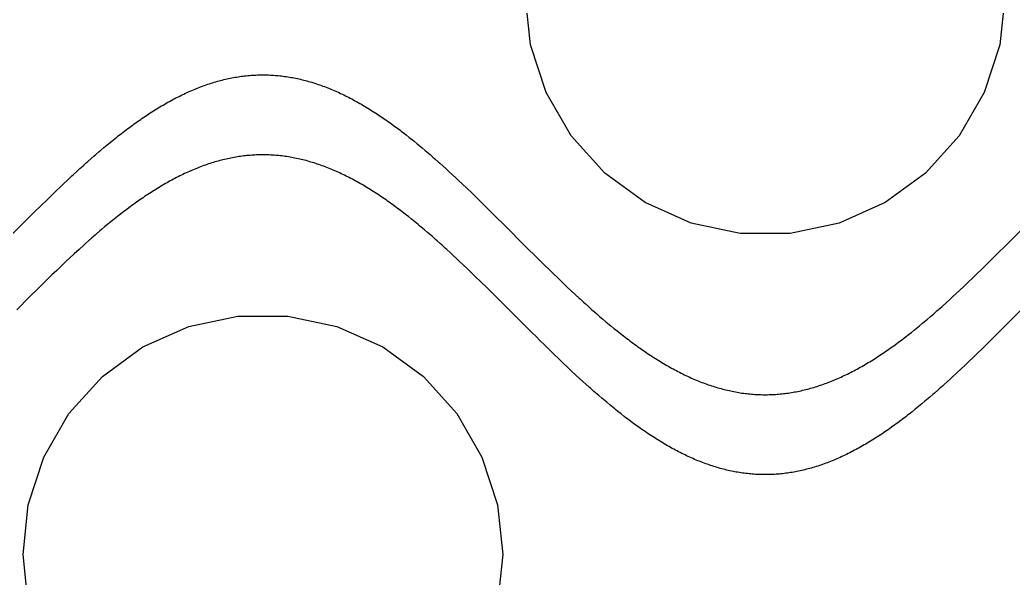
# Model space of a CAD drawing. Header units: metres. Extents: x -75 to 75, y 0 to 231.
# Drawn here: x -23.31 to 7.75, y 51.76 to 69.22 of the extents above; entities that cross this region are included whole.
import ezdxf

# ---------------------------------------------------------------- set-up
doc = ezdxf.new("R2010")
doc.units = ezdxf.units.M

msp = doc.modelspace()

# ---------------------------------------------------------------- linework, layer by layer
for p, q in [((-7.33604, 68.4407), (-7.5, 70)), ((7.5, 70), (7.33604, 68.4407)), ((-6.85158, 66.9495), (-7.33604, 68.4407)), ((7.33604, 68.4407), (6.85158, 66.9495)), ((-16.7282, 67.3962), (-16.6782, 67.4061)), ((-16.6782, 67.4061), (-16.6283, 67.4155)), ((-16.6283, 67.4155), (-16.5782, 67.4244)), ((-16.5782, 67.4244), (-16.5282, 67.4328)), ((-16.5282, 67.4328), (-16.4783, 67.4407)), ((-16.4783, 67.4407), (-16.4282, 67.4482)), ((-16.4282, 67.4482), (-16.3783, 67.4551)), ((-16.3783, 67.4551), (-16.3283, 67.4615)), ((-16.3283, 67.4615), (-16.2782, 67.4675)), ((-16.2782, 67.4675), (-16.2283, 67.4729)), ((-16.2283, 67.4729), (-16.1783, 67.4779)), ((-16.1783, 67.4779), (-16.1282, 67.4823)), ((-16.1282, 67.4823), (-16.0783, 67.4863)), ((-16.0783, 67.4863), (-16.0282, 67.4897)), ((-16.0282, 67.4897), (-15.9782, 67.4927)), ((-15.9782, 67.4927), (-15.9283, 67.4951)), ((-15.9283, 67.4951), (-15.8782, 67.497)), ((-15.8782, 67.497), (-15.8282, 67.4986)), ((-15.8282, 67.4986), (-15.7783, 67.4995)), ((-15.7783, 67.4995), (-15.7282, 67.4999)), ((-15.7282, 67.4999), (-15.6783, 67.4998)), ((-15.6783, 67.4998), (-15.6283, 67.4993)), ((-15.6283, 67.4993), (-15.5782, 67.4982)), ((-15.5782, 67.4982), (-15.5283, 67.4967)), ((-15.5283, 67.4967), (-15.4782, 67.4947)), ((-15.4782, 67.4947), (-15.4282, 67.4921)), ((-15.4282, 67.4921), (-15.3783, 67.4891)), ((-15.3783, 67.4891), (-15.3282, 67.4856)), ((-15.3282, 67.4856), (-15.2782, 67.4815)), ((-15.2782, 67.4815), (-15.2283, 67.477)), ((-15.2283, 67.477), (-15.1782, 67.4719)), ((-15.1782, 67.4719), (-15.1283, 67.4664)), ((-15.1283, 67.4664), (-15.0783, 67.4604)), ((-15.0783, 67.4604), (-15.0282, 67.4538)), ((-15.0282, 67.4538), (-14.9783, 67.4468)), ((-14.9783, 67.4468), (-14.9283, 67.4393)), ((-14.9283, 67.4393), (-14.8782, 67.4313)), ((-14.8782, 67.4313), (-14.8283, 67.4228)), ((-14.8283, 67.4228), (-14.7782, 67.4138)), ((-14.7782, 67.4138), (-14.7282, 67.4043)), ((-14.7282, 67.4043), (-14.6783, 67.3943)), ((-17.7782, 67.0774), (-17.7283, 67.0973)), ((-17.7283, 67.0973), (-17.6782, 67.1167)), ((-17.6782, 67.1167), (-17.6283, 67.1357)), ((-17.6283, 67.1357), (-17.5783, 67.1542)), ((-17.5783, 67.1542), (-17.5282, 67.1722)), ((-17.5282, 67.1722), (-17.4783, 67.1898)), ((-17.4783, 67.1898), (-17.4283, 67.2069)), ((-17.4283, 67.2069), (-17.3782, 67.2235)), ((-17.3782, 67.2235), (-17.3283, 67.2397)), ((-17.3283, 67.2397), (-17.2782, 67.2554)), ((-17.2782, 67.2554), (-17.2282, 67.2706)), ((-17.2282, 67.2706), (-17.1783, 67.2853)), ((-17.1783, 67.2853), (-17.1282, 67.2996)), ((-17.1282, 67.2996), (-17.0782, 67.3133)), ((-17.0782, 67.3133), (-17.0283, 67.3267)), ((-17.0283, 67.3267), (-16.9782, 67.3395)), ((-16.9782, 67.3395), (-16.9283, 67.3518)), ((-16.9283, 67.3518), (-16.8783, 67.3636)), ((-16.8783, 67.3636), (-16.8282, 67.375)), ((-16.8282, 67.375), (-16.7783, 67.3859)), ((-16.7783, 67.3859), (-16.7282, 67.3962)), ((-14.6783, 67.3943), (-14.6282, 67.3839)), ((-14.6282, 67.3839), (-14.5782, 67.3729)), ((-14.5782, 67.3729), (-14.5283, 67.3615)), ((-14.5283, 67.3615), (-14.4782, 67.3495)), ((-14.4782, 67.3495), (-14.4283, 67.3371)), ((-14.4283, 67.3371), (-14.3783, 67.3242)), ((-14.3783, 67.3242), (-14.3282, 67.3108)), ((-14.3282, 67.3108), (-14.2783, 67.297)), ((-14.2783, 67.297), (-14.2282, 67.2826)), ((-14.2282, 67.2826), (-14.1782, 67.2678)), ((-14.1782, 67.2678), (-14.1283, 67.2525)), ((-14.1283, 67.2525), (-14.0782, 67.2367)), ((-14.0782, 67.2367), (-14.0282, 67.2205)), ((-14.0282, 67.2205), (-13.9783, 67.2038)), ((-13.9783, 67.2038), (-13.9282, 67.1866)), ((-13.9282, 67.1866), (-13.8783, 67.169)), ((-13.8783, 67.169), (-13.8283, 67.1508)), ((-13.8283, 67.1508), (-13.7782, 67.1322)), ((-13.7782, 67.1322), (-13.7283, 67.1132)), ((-13.7283, 67.1132), (-13.6783, 67.0937)), ((-13.6783, 67.0937), (-13.6282, 67.0737)), ((-18.4283, 66.778), (-18.3782, 66.8037)), ((-18.3782, 66.8037), (-18.3282, 66.8289)), ((-18.3282, 66.8289), (-18.2783, 66.8537)), ((-18.2783, 66.8537), (-18.2282, 66.8781)), ((-18.2282, 66.8781), (-18.1783, 66.902)), ((-18.1783, 66.902), (-18.1283, 66.9255)), ((-18.1283, 66.9255), (-18.0782, 66.9485)), ((-18.0782, 66.9485), (-18.0283, 66.9711)), ((-18.0283, 66.9711), (-17.9782, 66.9933)), ((-17.9782, 66.9933), (-17.9282, 67.015)), ((-17.9282, 67.015), (-17.8783, 67.0363)), ((-17.8783, 67.0363), (-17.8282, 67.057)), ((-17.8282, 67.057), (-17.7782, 67.0774)), ((-13.6282, 67.0737), (-13.5783, 67.0532)), ((-13.5783, 67.0532), (-13.5282, 67.0324)), ((-13.5282, 67.0324), (-13.4782, 67.011)), ((-13.4782, 67.011), (-13.4283, 66.9892)), ((-13.4283, 66.9892), (-13.3782, 66.967)), ((-13.3782, 66.967), (-13.3282, 66.9443)), ((-13.3282, 66.9443), (-13.2783, 66.9212)), ((-13.2783, 66.9212), (-13.2282, 66.8976)), ((-13.2282, 66.8976), (-13.1783, 66.8736)), ((-13.1783, 66.8736), (-13.1283, 66.8491)), ((-13.1283, 66.8491), (-13.0782, 66.8243)), ((-13.0782, 66.8243), (-13.0283, 66.7989)), ((-13.0283, 66.7989), (-12.9782, 66.7732)), ((-6.06758, 65.5917), (-6.85158, 66.9495)), ((6.85158, 66.9495), (6.06758, 65.5917)), ((-18.9783, 66.468), (-18.9282, 66.4983)), ((-18.9282, 66.4983), (-18.8783, 66.5281)), ((-18.8783, 66.5281), (-18.8283, 66.5575)), ((-18.8283, 66.5575), (-18.7782, 66.5865)), ((-18.7782, 66.5865), (-18.7283, 66.6151)), ((-18.7283, 66.6151), (-18.6783, 66.6433)), ((-18.6783, 66.6433), (-18.6282, 66.6711)), ((-18.6282, 66.6711), (-18.5783, 66.6985)), ((-18.5783, 66.6985), (-18.5282, 66.7254)), ((-18.5282, 66.7254), (-18.4782, 66.7519)), ((-18.4782, 66.7519), (-18.4283, 66.778)), ((-12.9782, 66.7732), (-12.9282, 66.7471)), ((-12.9282, 66.7471), (-12.8783, 66.7204)), ((-12.8783, 66.7204), (-12.8282, 66.6934)), ((-12.8282, 66.6934), (-12.7782, 66.666)), ((-12.7782, 66.666), (-12.7283, 66.6381)), ((-12.7283, 66.6381), (-12.6782, 66.6098)), ((-12.6782, 66.6098), (-12.6283, 66.5812)), ((-12.6283, 66.5812), (-12.5783, 66.552)), ((-12.5783, 66.552), (-12.5282, 66.5226)), ((-12.5282, 66.5226), (-12.4783, 66.4927)), ((-12.4783, 66.4927), (-12.4283, 66.4624)), ((-19.4782, 66.1445), (-19.4283, 66.1785)), ((-19.4283, 66.1785), (-19.3783, 66.2122)), ((-19.3783, 66.2122), (-19.2783, 66.2785)), ((-19.2783, 66.2785), (-19.2282, 66.311)), ((-19.2282, 66.311), (-19.1782, 66.3432)), ((-19.1782, 66.3432), (-19.1283, 66.375)), ((-19.1283, 66.375), (-19.0782, 66.4064)), ((-19.0782, 66.4064), (-19.0282, 66.4374)), ((-19.0282, 66.4374), (-18.9783, 66.468)), ((-12.4283, 66.4624), (-12.3782, 66.4317)), ((-12.3782, 66.4317), (-12.3283, 66.4006)), ((-12.3283, 66.4006), (-12.2782, 66.3691)), ((-12.2782, 66.3691), (-12.2282, 66.3373)), ((-12.2282, 66.3373), (-12.1783, 66.305)), ((-12.1783, 66.305), (-12.1282, 66.2724)), ((-12.1282, 66.2724), (-12.0782, 66.2394)), ((-12.0782, 66.2394), (-11.9782, 66.1723)), ((-11.9782, 66.1723), (-11.9283, 66.1382)), ((-19.9283, 65.8221), (-19.8782, 65.8593)), ((-19.8782, 65.8593), (-19.8283, 65.8961)), ((-19.8283, 65.8961), (-19.7782, 65.9327)), ((-19.7782, 65.9327), (-19.7282, 65.9689)), ((-19.7282, 65.9689), (-19.6783, 66.0047)), ((-19.6783, 66.0047), (-19.6282, 66.0402)), ((-19.6282, 66.0402), (-19.5782, 66.0753)), ((-19.5782, 66.0753), (-19.5283, 66.1101)), ((-19.5283, 66.1101), (-19.4782, 66.1445)), ((-11.9283, 66.1382), (-11.8783, 66.1037)), ((-11.8783, 66.1037), (-11.8282, 66.0688)), ((-11.8282, 66.0688), (-11.7783, 66.0336)), ((-11.7783, 66.0336), (-11.7282, 65.9981)), ((-11.7282, 65.9981), (-11.6782, 65.9621)), ((-11.6782, 65.9621), (-11.5782, 65.8894)), ((-11.5782, 65.8894), (-11.5282, 65.8524)), ((-11.5282, 65.8524), (-11.4282, 65.7776)), ((-20.3783, 65.4728), (-20.2782, 65.5526)), ((-20.2782, 65.5526), (-20.2283, 65.592)), ((-20.2283, 65.592), (-20.1283, 65.67)), ((-20.1283, 65.67), (-20.0783, 65.7085)), ((-20.0783, 65.7085), (-20.0282, 65.7467)), ((-20.0282, 65.7467), (-19.9783, 65.7845)), ((-19.9783, 65.7845), (-19.9283, 65.8221)), ((-11.4282, 65.7776), (-11.3783, 65.7397)), ((-11.3783, 65.7397), (-11.2782, 65.6628)), ((-11.2782, 65.6628), (-11.2283, 65.6239)), ((-11.2283, 65.6239), (-11.1282, 65.5453)), ((-11.1282, 65.5453), (-11.0282, 65.4653)), ((-5.01846, 64.4264), (-6.06758, 65.5917)), ((6.06758, 65.5917), (5.01846, 64.4264)), ((-20.6783, 65.2264), (-20.6283, 65.2682)), ((-20.6283, 65.2682), (-20.5283, 65.3509)), ((-20.5283, 65.3509), (-20.4282, 65.4324)), ((-20.4282, 65.4324), (-20.3783, 65.4728)), ((-11.0282, 65.4653), (-10.9782, 65.425)), ((-10.9782, 65.425), (-10.8782, 65.3432)), ((-10.8782, 65.3432), (-10.8282, 65.302)), ((-10.8282, 65.302), (-10.7282, 65.2186)), ((-21.0783, 64.8827), (-20.9782, 64.9701)), ((-20.9782, 64.9701), (-20.9283, 65.0135)), ((-20.9283, 65.0135), (-20.8282, 65.0994)), ((-20.8282, 65.0994), (-20.7783, 65.142)), ((-20.7783, 65.142), (-20.6783, 65.2264)), ((-16.6057, 64.9196), (-16.6557, 64.9104)), ((-16.5556, 64.9283), (-16.6057, 64.9196)), ((-16.5057, 64.9364), (-16.5556, 64.9283)), ((-16.4557, 64.9442), (-16.5057, 64.9364)), ((-16.4056, 64.9513), (-16.4557, 64.9442)), ((-16.3557, 64.958), (-16.4056, 64.9513)), ((-16.3057, 64.9643), (-16.3557, 64.958)), ((-16.2556, 64.97), (-16.3057, 64.9643)), ((-16.2057, 64.9752), (-16.2556, 64.97)), ((-16.1556, 64.9799), (-16.2057, 64.9752)), ((-16.1057, 64.9841), (-16.1556, 64.9799)), ((-16.0557, 64.9879), (-16.1057, 64.9841)), ((-16.0056, 64.9911), (-16.0557, 64.9879)), ((-15.9557, 64.9938), (-16.0056, 64.9911)), ((-15.9057, 64.996), (-15.9557, 64.9938)), ((-15.8556, 64.9978), (-15.9057, 64.996)), ((-15.8057, 64.999), (-15.8556, 64.9978)), ((-15.7557, 64.9998), (-15.8057, 64.999)), ((-15.7056, 64.9999), (-15.7557, 64.9998)), ((-15.6557, 64.9997), (-15.7056, 64.9999)), ((-15.6057, 64.9989), (-15.6557, 64.9997)), ((-15.5556, 64.9976), (-15.6057, 64.9989)), ((-15.5057, 64.9959), (-15.5556, 64.9976)), ((-15.4556, 64.9936), (-15.5057, 64.9959)), ((-15.4057, 64.9908), (-15.4556, 64.9936)), ((-15.3557, 64.9876), (-15.4057, 64.9908)), ((-15.3056, 64.9838), (-15.3557, 64.9876)), ((-15.2557, 64.9796), (-15.3056, 64.9838)), ((-15.2057, 64.9747), (-15.2557, 64.9796)), ((-15.1556, 64.9695), (-15.2057, 64.9747)), ((-15.1057, 64.9638), (-15.1556, 64.9695)), ((-15.0557, 64.9575), (-15.1057, 64.9638)), ((-15.0056, 64.9507), (-15.0557, 64.9575)), ((-14.9557, 64.9435), (-15.0056, 64.9507)), ((-14.9056, 64.9358), (-14.9557, 64.9435)), ((-14.8557, 64.9275), (-14.9056, 64.9358)), ((-14.8057, 64.9187), (-14.8557, 64.9275)), ((-14.7556, 64.9096), (-14.8057, 64.9187)), ((-10.7282, 65.2186), (-10.6283, 65.1341)), ((-10.6283, 65.1341), (-10.5782, 65.0915)), ((-10.5782, 65.0915), (-10.4782, 65.0055)), ((-10.4782, 65.0055), (-10.3783, 64.9184)), ((-10.3783, 64.9184), (-10.3282, 64.8746)), ((-21.4282, 64.5694), (-21.3283, 64.66)), ((-21.3283, 64.66), (-21.2283, 64.7498)), ((-21.2283, 64.7498), (-21.1783, 64.7943)), ((-21.1783, 64.7943), (-21.0783, 64.8827)), ((-17.7057, 64.6061), (-17.7557, 64.5865)), ((-17.6556, 64.6253), (-17.7057, 64.6061)), ((-17.6057, 64.6441), (-17.6556, 64.6253)), ((-17.5557, 64.6624), (-17.6057, 64.6441)), ((-17.5056, 64.6803), (-17.5557, 64.6624)), ((-17.4557, 64.6976), (-17.5056, 64.6803)), ((-17.4056, 64.7145), (-17.4557, 64.6976)), ((-17.3557, 64.7309), (-17.4056, 64.7145)), ((-17.3057, 64.7469), (-17.3557, 64.7309)), ((-17.2556, 64.7623), (-17.3057, 64.7469)), ((-17.2057, 64.7773), (-17.2556, 64.7623)), ((-17.1557, 64.7918), (-17.2057, 64.7773)), ((-17.1056, 64.8058), (-17.1557, 64.7918)), ((-17.0557, 64.8194), (-17.1056, 64.8058)), ((-17.0057, 64.8325), (-17.0557, 64.8194)), ((-16.9556, 64.845), (-17.0057, 64.8325)), ((-16.9057, 64.8572), (-16.9556, 64.845)), ((-16.8557, 64.8688), (-16.9057, 64.8572)), ((-16.8056, 64.8799), (-16.8557, 64.8688)), ((-16.7557, 64.8906), (-16.8056, 64.8799)), ((-16.7056, 64.9007), (-16.7557, 64.8906)), ((-16.6557, 64.9104), (-16.7056, 64.9007)), ((-14.7057, 64.8998), (-14.7556, 64.9096)), ((-14.6557, 64.8897), (-14.7057, 64.8998)), ((-14.6056, 64.879), (-14.6557, 64.8897)), ((-14.5557, 64.8678), (-14.6056, 64.879)), ((-14.5057, 64.8561), (-14.5557, 64.8678)), ((-14.4556, 64.844), (-14.5057, 64.8561)), ((-14.4057, 64.8313), (-14.4556, 64.844)), ((-14.3557, 64.8182), (-14.4057, 64.8313)), ((-14.3056, 64.8046), (-14.3557, 64.8182)), ((-14.2557, 64.7906), (-14.3056, 64.8046)), ((-14.2056, 64.776), (-14.2557, 64.7906)), ((-14.1557, 64.761), (-14.2056, 64.776)), ((-14.1057, 64.7454), (-14.1557, 64.761)), ((-14.0556, 64.7295), (-14.1057, 64.7454)), ((-14.0057, 64.713), (-14.0556, 64.7295)), ((-13.9557, 64.696), (-14.0057, 64.713)), ((-13.9056, 64.6786), (-13.9557, 64.696)), ((-13.8557, 64.6608), (-13.9056, 64.6786)), ((-13.8057, 64.6425), (-13.8557, 64.6608)), ((-13.7556, 64.6236), (-13.8057, 64.6425)), ((-13.7057, 64.6044), (-13.7556, 64.6236)), ((-10.3282, 64.8746), (-10.2283, 64.7861)), ((-10.2283, 64.7861), (-10.1782, 64.7415)), ((-10.1782, 64.7415), (-10.0783, 64.6516)), ((-10.0783, 64.6516), (-9.97826, 64.561)), ((-21.8282, 64.1991), (-21.6782, 64.3394)), ((-21.6782, 64.3394), (-21.6283, 64.3858)), ((-21.6283, 64.3858), (-21.5282, 64.478)), ((-21.5282, 64.478), (-21.4282, 64.5694)), ((-18.3556, 64.3151), (-18.4057, 64.2896)), ((-18.3057, 64.3401), (-18.3556, 64.3151)), ((-18.2557, 64.3648), (-18.3057, 64.3401)), ((-18.2056, 64.389), (-18.2557, 64.3648)), ((-18.1557, 64.4127), (-18.2056, 64.389)), ((-18.1057, 64.436), (-18.1557, 64.4127)), ((-18.0556, 64.4588), (-18.1057, 64.436)), ((-18.0057, 64.4812), (-18.0556, 64.4588)), ((-17.9556, 64.5032), (-18.0057, 64.4812)), ((-17.9057, 64.5247), (-17.9556, 64.5032)), ((-17.8557, 64.5457), (-17.9057, 64.5247)), ((-17.8056, 64.5663), (-17.8557, 64.5457)), ((-17.7557, 64.5865), (-17.8056, 64.5663)), ((-13.6556, 64.5847), (-13.7057, 64.6044)), ((-13.6057, 64.5645), (-13.6556, 64.5847)), ((-13.5557, 64.5438), (-13.6057, 64.5645)), ((-13.5056, 64.5228), (-13.5557, 64.5438)), ((-13.4557, 64.5013), (-13.5056, 64.5228)), ((-13.4057, 64.4792), (-13.4557, 64.5013)), ((-13.3556, 64.4568), (-13.4057, 64.4792)), ((-13.3057, 64.4339), (-13.3556, 64.4568)), ((-13.2557, 64.4106), (-13.3057, 64.4339)), ((-13.2056, 64.3868), (-13.2557, 64.4106)), ((-13.1557, 64.3626), (-13.2056, 64.3868)), ((-13.1057, 64.3379), (-13.1557, 64.3626)), ((-13.0556, 64.3129), (-13.1057, 64.3379)), ((-13.0057, 64.2873), (-13.0556, 64.3129)), ((-9.97826, 64.561), (-9.87823, 64.4695)), ((-9.87823, 64.4695), (-9.77821, 64.3771)), ((-9.77821, 64.3771), (-9.67827, 64.2841)), ((-3.75, 63.5049), (-5.01846, 64.4264)), ((5.01846, 64.4264), (3.75, 63.5049)), ((-22.1783, 63.866), (-22.0283, 64.0096)), ((-22.0283, 64.0096), (-21.9283, 64.1047)), ((-21.9283, 64.1047), (-21.8282, 64.1991)), ((-18.9056, 64.0118), (-18.9557, 63.9817)), ((-18.8557, 64.0414), (-18.9056, 64.0118)), ((-18.8057, 64.0707), (-18.8557, 64.0414)), ((-18.7556, 64.0995), (-18.8057, 64.0707)), ((-18.7057, 64.1279), (-18.7556, 64.0995)), ((-18.6556, 64.1559), (-18.7057, 64.1279)), ((-18.6057, 64.1835), (-18.6556, 64.1559)), ((-18.5557, 64.2107), (-18.6057, 64.1835)), ((-18.5056, 64.2374), (-18.5557, 64.2107)), ((-18.4557, 64.2638), (-18.5056, 64.2374)), ((-18.4057, 64.2896), (-18.4557, 64.2638)), ((-12.9556, 64.2614), (-13.0057, 64.2873)), ((-12.9057, 64.2351), (-12.9556, 64.2614)), ((-12.8557, 64.2083), (-12.9057, 64.2351)), ((-12.8056, 64.1811), (-12.8557, 64.2083)), ((-12.7557, 64.1534), (-12.8056, 64.1811)), ((-12.7057, 64.1254), (-12.7557, 64.1534)), ((-12.6556, 64.0969), (-12.7057, 64.1254)), ((-12.6057, 64.0681), (-12.6556, 64.0969)), ((-12.5557, 64.0388), (-12.6057, 64.0681)), ((-12.5056, 64.0091), (-12.5557, 64.0388)), ((-12.4557, 63.979), (-12.5056, 64.0091)), ((-9.67827, 64.2841), (-9.57825, 64.1904)), ((-9.57825, 64.1904), (-9.47823, 64.0959)), ((-9.47823, 64.0959), (-9.32823, 63.953)), ((-22.4783, 63.5751), (-22.3283, 63.7211)), ((-22.3283, 63.7211), (-22.1783, 63.866)), ((-19.4057, 63.6938), (-19.4556, 63.6599)), ((-19.3557, 63.7273), (-19.4057, 63.6938)), ((-19.3056, 63.7605), (-19.3557, 63.7273)), ((-19.2557, 63.7932), (-19.3056, 63.7605)), ((-19.2056, 63.8256), (-19.2557, 63.7932)), ((-19.1557, 63.8576), (-19.2056, 63.8256)), ((-19.1057, 63.8892), (-19.1557, 63.8576)), ((-19.0556, 63.9204), (-19.1057, 63.8892)), ((-19.0057, 63.9513), (-19.0556, 63.9204)), ((-18.9557, 63.9817), (-19.0057, 63.9513)), ((-12.4056, 63.9486), (-12.4557, 63.979)), ((-12.3557, 63.9177), (-12.4056, 63.9486)), ((-12.3057, 63.8864), (-12.3557, 63.9177)), ((-12.2556, 63.8548), (-12.3057, 63.8864)), ((-12.2057, 63.8227), (-12.2556, 63.8548)), ((-12.1557, 63.7904), (-12.2057, 63.8227)), ((-12.1056, 63.7576), (-12.1557, 63.7904)), ((-12.0557, 63.7244), (-12.1056, 63.7576)), ((-11.9556, 63.6569), (-12.0557, 63.7244)), ((-9.32823, 63.953), (-9.17824, 63.8089)), ((-9.17824, 63.8089), (-9.02824, 63.6636)), ((-22.8783, 63.1815), (-22.6283, 63.4282)), ((-22.6283, 63.4282), (-22.4783, 63.5751)), ((-19.8557, 63.376), (-19.9557, 63.3015)), ((-19.8057, 63.4127), (-19.8557, 63.376)), ((-19.7556, 63.4491), (-19.8057, 63.4127)), ((-19.7057, 63.4851), (-19.7556, 63.4491)), ((-19.6557, 63.5207), (-19.7057, 63.4851)), ((-19.5557, 63.5911), (-19.6557, 63.5207)), ((-19.5057, 63.6256), (-19.5557, 63.5911)), ((-19.4556, 63.6599), (-19.5057, 63.6256)), ((-11.9057, 63.6226), (-11.9556, 63.6569)), ((-11.8557, 63.588), (-11.9057, 63.6226)), ((-11.8056, 63.5529), (-11.8557, 63.588)), ((-11.7557, 63.5176), (-11.8056, 63.5529)), ((-11.7056, 63.4819), (-11.7557, 63.5176)), ((-11.6557, 63.4458), (-11.7056, 63.4819)), ((-11.5556, 63.3727), (-11.6557, 63.4458)), ((-11.5057, 63.3356), (-11.5556, 63.3727)), ((-9.02824, 63.6636), (-8.87825, 63.5172)), ((-8.87825, 63.5172), (-8.77823, 63.419)), ((-8.77823, 63.419), (-8.62823, 63.2713)), ((-2.31758, 62.8671), (-3.75, 63.5049)), ((3.75, 63.5049), (2.31758, 62.8671)), ((-23.1283, 62.933), (-22.8783, 63.1815)), ((-20.2557, 63.0704), (-20.3056, 63.0309)), ((-20.2057, 63.1097), (-20.2557, 63.0704)), ((-20.1057, 63.1874), (-20.2057, 63.1097)), ((-20.0557, 63.2258), (-20.1057, 63.1874)), ((-20.0056, 63.2639), (-20.0557, 63.2258)), ((-19.9557, 63.3015), (-20.0056, 63.2639)), ((-11.4056, 63.2605), (-11.5057, 63.3356)), ((-11.3557, 63.2224), (-11.4056, 63.2605)), ((-11.2556, 63.1453), (-11.3557, 63.2224)), ((-11.2057, 63.1063), (-11.2556, 63.1453)), ((-11.1556, 63.0669), (-11.2057, 63.1063)), ((-11.0557, 62.9874), (-11.1556, 63.0669)), ((-8.62823, 63.2713), (-8.37822, 63.0234)), ((-23.8783, 62.1838), (-23.1283, 62.933)), ((-20.6557, 62.7453), (-20.7557, 62.6611)), ((-20.6057, 62.7869), (-20.6557, 62.7453)), ((-20.5057, 62.8694), (-20.6057, 62.7869)), ((-20.4057, 62.9507), (-20.5057, 62.8694)), ((-20.3557, 62.9909), (-20.4057, 62.9507)), ((-20.3056, 63.0309), (-20.3557, 62.9909)), ((-11.0056, 62.9471), (-11.0557, 62.9874)), ((-10.9557, 62.9066), (-11.0056, 62.9471)), ((-10.8556, 62.8246), (-10.9557, 62.9066)), ((-10.8057, 62.7832), (-10.8556, 62.8246)), ((-10.7056, 62.6996), (-10.8057, 62.7832)), ((-8.37822, 63.0234), (-8.22823, 62.874)), ((-8.22823, 62.874), (-7.42828, 62.0748)), ((-0.78392, 62.5411), (-2.31758, 62.8671)), ((2.31758, 62.8671), (0.78392, 62.5411)), ((7.47169, 62.118), (8.22166, 62.8674)), ((-20.9557, 62.4898), (-21.0557, 62.4025)), ((-20.9057, 62.533), (-20.9557, 62.4898)), ((-20.8057, 62.6187), (-20.9057, 62.533)), ((-20.7557, 62.6611), (-20.8057, 62.6187)), ((-10.6557, 62.6574), (-10.7056, 62.6996)), ((-10.5556, 62.5722), (-10.6557, 62.6574)), ((-10.4556, 62.4859), (-10.5556, 62.5722)), ((-10.4057, 62.4424), (-10.4556, 62.4859)), ((-10.3056, 62.3547), (-10.4057, 62.4424)), ((0.78392, 62.5411), (-0.78392, 62.5411)), ((-21.3057, 62.1804), (-21.4557, 62.0444)), ((-21.2556, 62.2253), (-21.3057, 62.1804)), ((-21.1556, 62.3144), (-21.2556, 62.2253)), ((-21.0557, 62.4025), (-21.1556, 62.3144)), ((-10.2557, 62.3104), (-10.3056, 62.3547)), ((-10.1556, 62.2213), (-10.2557, 62.3104)), ((-10.1057, 62.1764), (-10.1556, 62.2213)), ((-10.0056, 62.086), (-10.1057, 62.1764)), ((-21.6057, 61.9067), (-21.7557, 61.7671)), ((-21.4557, 62.0444), (-21.6057, 61.9067)), ((-9.95567, 62.0404), (-10.0056, 62.086)), ((-9.85565, 61.9487), (-9.95567, 62.0404)), ((-9.75563, 61.8562), (-9.85565, 61.9487)), ((-9.65569, 61.763), (-9.75563, 61.8562)), ((-7.42828, 62.0748), (-7.17827, 61.8264)), ((-7.17827, 61.8264), (-7.02827, 61.6781)), ((7.07169, 61.7208), (7.17171, 61.8198)), ((7.17171, 61.8198), (7.3217, 61.9687)), ((7.3217, 61.9687), (7.47169, 62.118)), ((-22.0057, 61.5311), (-22.1557, 61.3877)), ((-21.8557, 61.6733), (-22.0057, 61.5311)), ((-21.7557, 61.7671), (-21.8557, 61.6733)), ((-9.55566, 61.6691), (-9.65569, 61.763)), ((-9.45564, 61.5745), (-9.55566, 61.6691)), ((-9.30565, 61.4314), (-9.45564, 61.5745)), ((-7.02827, 61.6781), (-6.87828, 61.5305)), ((-6.87828, 61.5305), (-6.77826, 61.4326)), ((6.7717, 61.4261), (6.92169, 61.573)), ((6.92169, 61.573), (7.07169, 61.7208)), ((-22.3057, 61.243), (-22.4557, 61.0972)), ((-22.1557, 61.3877), (-22.3057, 61.243)), ((-9.20563, 61.3353), (-9.30565, 61.4314)), ((-9.05563, 61.1902), (-9.20563, 61.3353)), ((-8.90564, 61.044), (-9.05563, 61.1902)), ((-6.77826, 61.4326), (-6.62827, 61.2865)), ((-6.62827, 61.2865), (-6.47827, 61.1416)), ((6.47171, 61.1352), (6.6217, 61.2801)), ((6.6217, 61.2801), (6.7717, 61.4261)), ((-22.6057, 60.9503), (-22.7557, 60.8027)), ((-22.4557, 61.0972), (-22.6057, 60.9503)), ((-8.70567, 60.8476), (-8.90564, 61.044)), ((-6.47827, 61.1416), (-6.32828, 60.9978)), ((-6.32828, 60.9978), (-6.17828, 60.8555)), ((6.0717, 60.7552), (6.22169, 60.8965)), ((6.22169, 60.8965), (6.37169, 61.0393)), ((6.37169, 61.0393), (6.47171, 61.1352)), ((-22.7557, 60.8027), (-23.0057, 60.555)), ((-8.50563, 60.6499), (-8.70567, 60.8476)), ((-8.30566, 60.4511), (-8.50563, 60.6499)), ((-6.17828, 60.8555), (-6.07826, 60.7614)), ((-6.07826, 60.7614), (-5.92827, 60.6216)), ((-5.92827, 60.6216), (-5.82825, 60.5293)), ((5.77171, 60.4773), (5.87166, 60.5692)), ((5.87166, 60.5692), (5.97168, 60.6618)), ((5.97168, 60.6618), (6.0717, 60.7552)), ((-23.0057, 60.555), (-23.4057, 60.1562)), ((-7.70569, 59.8518), (-8.30566, 60.4511)), ((-5.82825, 60.5293), (-5.77827, 60.4834)), ((-5.77827, 60.4834), (-5.67825, 60.3923)), ((-5.67825, 60.3923), (-5.62828, 60.3471)), ((-5.62828, 60.3471), (-5.52826, 60.2573)), ((5.5217, 60.2513), (5.67169, 60.3863)), ((5.67169, 60.3863), (5.77171, 60.4773)), ((8.24425, 60.3899), (7.39426, 59.5409)), ((-18.0256, 59.6329), (-16.4919, 59.959)), ((-16.4919, 59.959), (-14.9239, 59.959)), ((-14.9239, 59.959), (-13.3903, 59.6329)), ((-5.52826, 60.2573), (-5.42824, 60.1684)), ((-5.42824, 60.1684), (-5.37827, 60.1242)), ((-5.37827, 60.1242), (-5.27824, 60.0367)), ((-5.27824, 60.0367), (-5.17822, 59.9502)), ((-5.17822, 59.9502), (-5.07828, 59.8647)), ((5.17166, 59.9445), (5.22171, 59.9876)), ((5.22171, 59.9876), (5.27168, 60.0309)), ((5.27168, 60.0309), (5.3717, 60.1184)), ((5.3717, 60.1184), (5.42168, 60.1624)), ((5.42168, 60.1624), (5.5217, 60.2513)), ((-7.30568, 59.4528), (-7.70569, 59.8518)), ((-5.07828, 59.8647), (-4.97826, 59.7803)), ((-4.97826, 59.7803), (-4.92828, 59.7384)), ((-4.92828, 59.7384), (-4.82826, 59.6556)), ((-4.82826, 59.6556), (-4.72824, 59.574)), ((4.72168, 59.5686), (4.8217, 59.6501)), ((4.8217, 59.6501), (4.92165, 59.7329)), ((4.92165, 59.7329), (4.97169, 59.7746)), ((4.97169, 59.7746), (5.07164, 59.859)), ((5.07164, 59.859), (5.17166, 59.9445)), ((-19.4579, 58.9952), (-18.0256, 59.6329)), ((-13.3903, 59.6329), (-11.9579, 58.9952)), ((-7.15569, 59.304), (-7.30568, 59.4528)), ((-4.72824, 59.574), (-4.67827, 59.5335)), ((-4.67827, 59.5335), (-4.57825, 59.4537)), ((-4.57825, 59.4537), (-4.52827, 59.4141)), ((-4.52827, 59.4141), (-4.42825, 59.3361)), ((-4.42825, 59.3361), (-4.37828, 59.2976)), ((4.32167, 59.2542), (4.42169, 59.3309)), ((4.42169, 59.3309), (4.47166, 59.3697)), ((4.47166, 59.3697), (4.52171, 59.409)), ((4.52171, 59.409), (4.57169, 59.4484)), ((4.57169, 59.4484), (4.67171, 59.5282)), ((4.67171, 59.5282), (4.72168, 59.5686)), ((7.19429, 59.3421), (6.94427, 59.0952)), ((7.39426, 59.5409), (7.19429, 59.3421)), ((-7.05566, 59.2051), (-7.15569, 59.304)), ((-6.90567, 59.0574), (-7.05566, 59.2051)), ((-6.75568, 58.9105), (-6.90567, 59.0574)), ((-4.37828, 59.2976), (-4.32823, 59.2593)), ((-4.32823, 59.2593), (-4.27826, 59.2214)), ((-4.27826, 59.2214), (-4.22821, 59.1838)), ((-4.22821, 59.1838), (-4.17824, 59.1466)), ((-4.17824, 59.1466), (-4.12827, 59.1096)), ((-4.12827, 59.1096), (-4.07822, 59.073)), ((-4.07822, 59.073), (-4.02824, 59.0368)), ((-4.02824, 59.0368), (-3.97827, 59.0009)), ((3.97171, 58.9961), (4.02168, 59.032)), ((4.02168, 59.032), (4.1217, 59.1048)), ((4.1217, 59.1048), (4.17168, 59.1416)), ((4.17168, 59.1416), (4.2717, 59.2164)), ((4.2717, 59.2164), (4.32167, 59.2542)), ((6.94427, 59.0952), (6.79428, 58.9481)), ((-20.7264, 58.0737), (-19.4579, 58.9952)), ((-11.9579, 58.9952), (-10.6895, 58.0737)), ((-6.60568, 58.7646), (-6.75568, 58.9105)), ((-6.45569, 58.6198), (-6.60568, 58.7646)), ((-3.97827, 59.0009), (-3.92822, 58.9654)), ((-3.92822, 58.9654), (-3.87825, 58.9302)), ((-3.87825, 58.9302), (-3.82828, 58.8953)), ((-3.82828, 58.8953), (-3.77823, 58.8609)), ((-3.77823, 58.8609), (-3.72826, 58.8268)), ((-3.72826, 58.8268), (-3.67828, 58.793)), ((-3.67828, 58.793), (-3.57826, 58.7267)), ((-3.57826, 58.7267), (-3.47824, 58.6618)), ((3.52165, 58.6897), (3.5717, 58.7223)), ((3.5717, 58.7223), (3.62167, 58.7553)), ((3.62167, 58.7553), (3.72169, 58.8223)), ((3.72169, 58.8223), (3.77167, 58.8564)), ((3.77167, 58.8564), (3.82164, 58.8908)), ((3.82164, 58.8908), (3.87169, 58.9256)), ((3.87169, 58.9256), (3.92166, 58.9606)), ((3.92166, 58.9606), (3.97171, 58.9961)), ((6.64429, 58.802), (6.49429, 58.6569)), ((6.79428, 58.9481), (6.64429, 58.802)), ((-6.30569, 58.4763), (-6.45569, 58.6198)), ((-6.20567, 58.3814), (-6.30569, 58.4763)), ((-3.47824, 58.6618), (-3.42827, 58.63)), ((-3.42827, 58.63), (-3.37822, 58.5985)), ((-3.37822, 58.5985), (-3.32825, 58.5674)), ((-3.32825, 58.5674), (-3.27827, 58.5368)), ((-3.27827, 58.5368), (-3.22823, 58.5065)), ((-3.22823, 58.5065), (-3.17825, 58.4766)), ((-3.17825, 58.4766), (-3.12828, 58.4471)), ((-3.12828, 58.4471), (-3.07823, 58.418)), ((-3.07823, 58.418), (-3.02826, 58.3894)), ((3.0217, 58.3855), (3.07167, 58.4142)), ((3.07167, 58.4142), (3.12164, 58.4432)), ((3.12164, 58.4432), (3.17169, 58.4726)), ((3.17169, 58.4726), (3.22166, 58.5024)), ((3.22166, 58.5024), (3.27171, 58.5327)), ((3.27171, 58.5327), (3.32169, 58.5633)), ((3.32169, 58.5633), (3.37166, 58.5944)), ((3.37166, 58.5944), (3.42171, 58.6258)), ((3.42171, 58.6258), (3.47168, 58.6575)), ((3.47168, 58.6575), (3.52165, 58.6897)), ((6.24428, 58.4179), (6.14426, 58.3234)), ((6.39427, 58.5609), (6.24428, 58.4179)), ((6.49429, 58.6569), (6.39427, 58.5609)), ((-6.05568, 58.2402), (-6.20567, 58.3814)), ((-5.90569, 58.1007), (-6.05568, 58.2402)), ((-5.80566, 58.0085), (-5.90569, 58.1007)), ((-3.02826, 58.3894), (-2.97821, 58.3611)), ((-2.97821, 58.3611), (-2.92824, 58.3332)), ((-2.92824, 58.3332), (-2.87827, 58.3058)), ((-2.87827, 58.3058), (-2.82822, 58.2788)), ((-2.82822, 58.2788), (-2.77824, 58.2522)), ((-2.77824, 58.2522), (-2.72827, 58.2261)), ((-2.72827, 58.2261), (-2.67822, 58.2003)), ((-2.67822, 58.2003), (-2.62825, 58.175)), ((-2.62825, 58.175), (-2.57828, 58.1502)), ((-2.57828, 58.1502), (-2.52823, 58.1257)), ((-2.52823, 58.1257), (-2.47826, 58.1017)), ((-2.47826, 58.1017), (-2.42828, 58.0782)), ((2.42165, 58.075), (2.47169, 58.0985)), ((2.47169, 58.0985), (2.52167, 58.1225)), ((2.52167, 58.1225), (2.57164, 58.1469)), ((2.57164, 58.1469), (2.62169, 58.1717)), ((2.62169, 58.1717), (2.67166, 58.1969)), ((2.67166, 58.1969), (2.72171, 58.2226)), ((2.72171, 58.2226), (2.77168, 58.2487)), ((2.77168, 58.2487), (2.82166, 58.2752)), ((2.82166, 58.2752), (2.8717, 58.3022)), ((2.8717, 58.3022), (2.92168, 58.3295)), ((2.92168, 58.3295), (2.97165, 58.3574)), ((2.97165, 58.3574), (3.0217, 58.3855)), ((5.99426, 58.1828), (5.84427, 58.0439)), ((6.14426, 58.3234), (5.99426, 58.1828)), ((-21.7756, 56.9084), (-20.7264, 58.0737)), ((-10.6895, 58.0737), (-9.64027, 56.9084)), ((-5.70564, 57.9172), (-5.80566, 58.0085)), ((-5.6057, 57.8267), (-5.70564, 57.9172)), ((-5.50568, 57.7371), (-5.6057, 57.8267)), ((-2.42828, 58.0782), (-2.37823, 58.055)), ((-2.37823, 58.055), (-2.32826, 58.0324)), ((-2.32826, 58.0324), (-2.27821, 58.0101)), ((-2.27821, 58.0101), (-2.22824, 57.9884)), ((-2.22824, 57.9884), (-2.17827, 57.967)), ((-2.17827, 57.967), (-2.12822, 57.9462)), ((-2.12822, 57.9462), (-2.07825, 57.9257)), ((-2.07825, 57.9257), (-2.02827, 57.9057)), ((-2.02827, 57.9057), (-1.97823, 57.8863)), ((-1.97823, 57.8863), (-1.92825, 57.8672)), ((-1.92825, 57.8672), (-1.87828, 57.8487)), ((-1.87828, 57.8487), (-1.82823, 57.8305)), ((-1.82823, 57.8305), (-1.77826, 57.8129)), ((-1.77826, 57.8129), (-1.72821, 57.7957)), ((-1.72821, 57.7957), (-1.67824, 57.779)), ((-1.67824, 57.779), (-1.62827, 57.7628)), ((1.6217, 57.7606), (1.67168, 57.7768)), ((1.67168, 57.7768), (1.72165, 57.7934)), ((1.72165, 57.7934), (1.7717, 57.8106)), ((1.7717, 57.8106), (1.82167, 57.8281)), ((1.82167, 57.8281), (1.87164, 57.8462)), ((1.87164, 57.8462), (1.92169, 57.8647)), ((1.92169, 57.8647), (1.97166, 57.8837)), ((1.97166, 57.8837), (2.02171, 57.9031)), ((2.02171, 57.9031), (2.07169, 57.923)), ((2.07169, 57.923), (2.12166, 57.9434)), ((2.12166, 57.9434), (2.17171, 57.9642)), ((2.17171, 57.9642), (2.22168, 57.9855)), ((2.22168, 57.9855), (2.27165, 58.0072)), ((2.27165, 58.0072), (2.3217, 58.0293)), ((2.3217, 58.0293), (2.37167, 58.052)), ((2.37167, 58.052), (2.42165, 58.075)), ((5.59425, 57.8164), (5.54428, 57.7715)), ((5.69427, 57.9068), (5.59425, 57.8164)), ((5.7943, 57.998), (5.69427, 57.9068)), ((5.84427, 58.0439), (5.7943, 57.998)), ((-5.45563, 57.6926), (-5.50568, 57.7371)), ((-5.35568, 57.6044), (-5.45563, 57.6926)), ((-5.30563, 57.5606), (-5.35568, 57.6044)), ((-5.20569, 57.4738), (-5.30563, 57.5606)), ((-5.10567, 57.388), (-5.20569, 57.4738)), ((-1.62827, 57.7628), (-1.57822, 57.747)), ((-1.57822, 57.747), (-1.52824, 57.7317)), ((-1.52824, 57.7317), (-1.47827, 57.7169)), ((-1.47827, 57.7169), (-1.42822, 57.7026)), ((-1.42822, 57.7026), (-1.37825, 57.6888)), ((-1.37825, 57.6888), (-1.32828, 57.6754)), ((-1.32828, 57.6754), (-1.27823, 57.6625)), ((-1.27823, 57.6625), (-1.22826, 57.6501)), ((-1.22826, 57.6501), (-1.17828, 57.6382)), ((-1.17828, 57.6382), (-1.12823, 57.6267)), ((-1.12823, 57.6267), (-1.07826, 57.6158)), ((-1.07826, 57.6158), (-1.02821, 57.6054)), ((-1.02821, 57.6054), (-0.978241, 57.5954)), ((-0.978241, 57.5954), (-0.928268, 57.5859)), ((-0.928268, 57.5859), (-0.87822, 57.5769)), ((-0.87822, 57.5769), (-0.828247, 57.5684)), ((-0.828247, 57.5684), (-0.778275, 57.5604)), ((-0.778275, 57.5604), (-0.728226, 57.5529)), ((-0.728226, 57.5529), (-0.678253, 57.5459)), ((-0.678253, 57.5459), (-0.628281, 57.5394)), ((-0.628281, 57.5394), (-0.578232, 57.5333)), ((-0.578232, 57.5333), (-0.528259, 57.5278)), ((-0.528259, 57.5278), (-0.47821, 57.5228)), ((-0.47821, 57.5228), (-0.428238, 57.5183)), ((-0.428238, 57.5183), (-0.378265, 57.5143)), ((-0.378265, 57.5143), (-0.328217, 57.5108)), ((-0.328217, 57.5108), (-0.278244, 57.5077)), ((-0.278244, 57.5077), (-0.228271, 57.5052)), ((-0.228271, 57.5052), (-0.178223, 57.5031)), ((-0.178223, 57.5031), (-0.12825, 57.5016)), ((-0.12825, 57.5016), (-0.078278, 57.5006)), ((-0.078278, 57.5006), (-0.028229, 57.5001)), ((-0.028229, 57.5001), (0.021667, 57.5)), ((0.021667, 57.5), (0.07164, 57.5005)), ((0.07164, 57.5005), (0.121689, 57.5014)), ((0.121689, 57.5014), (0.171661, 57.5029)), ((0.171661, 57.5029), (0.22171, 57.5049)), ((0.22171, 57.5049), (0.271683, 57.5073)), ((0.271683, 57.5073), (0.321655, 57.5103)), ((0.321655, 57.5103), (0.371704, 57.5137)), ((0.371704, 57.5137), (0.421677, 57.5177)), ((0.421677, 57.5177), (0.471649, 57.5222)), ((0.471649, 57.5222), (0.521698, 57.5272)), ((0.521698, 57.5272), (0.571671, 57.5326)), ((0.571671, 57.5326), (0.621643, 57.5385)), ((0.621643, 57.5385), (0.671692, 57.545)), ((0.671692, 57.545), (0.721664, 57.552)), ((0.721664, 57.552), (0.771713, 57.5594)), ((0.771713, 57.5594), (0.821686, 57.5673)), ((0.821686, 57.5673), (0.871658, 57.5758)), ((0.871658, 57.5758), (0.921707, 57.5847)), ((0.921707, 57.5847), (0.97168, 57.5941)), ((0.97168, 57.5941), (1.02165, 57.604)), ((1.02165, 57.604), (1.0717, 57.6144)), ((1.0717, 57.6144), (1.12167, 57.6253)), ((1.12167, 57.6253), (1.17165, 57.6366)), ((1.17165, 57.6366), (1.22169, 57.6485)), ((1.22169, 57.6485), (1.27167, 57.6608)), ((1.27167, 57.6608), (1.32164, 57.6736)), ((1.32164, 57.6736), (1.37169, 57.6869)), ((1.37169, 57.6869), (1.42166, 57.7007)), ((1.42166, 57.7007), (1.47171, 57.715)), ((1.47171, 57.715), (1.52168, 57.7297)), ((1.52168, 57.7297), (1.57166, 57.745)), ((1.57166, 57.745), (1.6217, 57.7606)), ((5.24429, 57.5071), (5.14427, 57.421)), ((5.29427, 57.5506), (5.24429, 57.5071)), ((5.39429, 57.6382), (5.29427, 57.5506)), ((5.44426, 57.6824), (5.39429, 57.6382)), ((5.54428, 57.7715), (5.44426, 57.6824)), ((-5.05569, 57.3455), (-5.10567, 57.388)), ((-4.95567, 57.2614), (-5.05569, 57.3455)), ((-4.85565, 57.1782), (-4.95567, 57.2614)), ((-4.80568, 57.1371), (-4.85565, 57.1782)), ((4.84428, 57.1687), (4.74426, 57.0869)), ((4.89426, 57.2101), (4.84428, 57.1687)), ((4.99428, 57.2936), (4.89426, 57.2101)), ((5.0943, 57.3782), (4.99428, 57.2936)), ((5.14427, 57.421), (5.0943, 57.3782)), ((-22.5595, 55.5505), (-21.7756, 56.9084)), ((-9.64027, 56.9084), (-8.85635, 55.5505)), ((-4.70566, 57.0557), (-4.80568, 57.1371)), ((-4.65569, 57.0154), (-4.70566, 57.0557)), ((-4.60564, 56.9754), (-4.65569, 57.0154)), ((-4.50569, 56.8964), (-4.60564, 56.9754)), ((-4.40567, 56.8186), (-4.50569, 56.8964)), ((4.44427, 56.8484), (4.39423, 56.8098)), ((4.5443, 56.9267), (4.44427, 56.8484)), ((4.59427, 56.9663), (4.5443, 56.9267)), ((4.69429, 57.0464), (4.59427, 56.9663)), ((4.74426, 57.0869), (4.69429, 57.0464)), ((-4.3557, 56.7802), (-4.40567, 56.8186)), ((-4.30565, 56.7421), (-4.3557, 56.7802)), ((-4.25568, 56.7043), (-4.30565, 56.7421)), ((-4.15565, 56.6298), (-4.25568, 56.7043)), ((-4.10568, 56.5931), (-4.15565, 56.6298)), ((-4.05563, 56.5566), (-4.10568, 56.5931)), ((-4.00566, 56.5205), (-4.05563, 56.5566)), ((4.04427, 56.5483), (3.99429, 56.5123)), ((4.09424, 56.5846), (4.04427, 56.5483)), ((4.14429, 56.6213), (4.09424, 56.5846)), ((4.24423, 56.6957), (4.14429, 56.6213)), ((4.29428, 56.7334), (4.24423, 56.6957)), ((4.39423, 56.8098), (4.29428, 56.7334)), ((-3.95569, 56.4848), (-4.00566, 56.5205)), ((-3.90564, 56.4494), (-3.95569, 56.4848)), ((-3.85567, 56.4144), (-3.90564, 56.4494)), ((-3.80569, 56.3798), (-3.85567, 56.4144)), ((-3.75565, 56.3454), (-3.80569, 56.3798)), ((-3.70567, 56.3115), (-3.75565, 56.3454)), ((-3.65562, 56.2779), (-3.70567, 56.3115)), ((-3.60565, 56.2447), (-3.65562, 56.2779)), ((-3.55568, 56.2119), (-3.60565, 56.2447)), ((3.59428, 56.2372), (3.54424, 56.2044)), ((3.64426, 56.2703), (3.59428, 56.2372)), ((3.74428, 56.3376), (3.64426, 56.2703)), ((3.8443, 56.4064), (3.74428, 56.3376)), ((3.89427, 56.4413), (3.8443, 56.4064)), ((3.99429, 56.5123), (3.89427, 56.4413)), ((-3.50563, 56.1794), (-3.55568, 56.2119)), ((-3.45566, 56.1474), (-3.50563, 56.1794)), ((-3.40569, 56.1157), (-3.45566, 56.1474)), ((-3.35564, 56.0844), (-3.40569, 56.1157)), ((-3.30566, 56.0535), (-3.35564, 56.0844)), ((-3.25569, 56.023), (-3.30566, 56.0535)), ((-3.20564, 55.9929), (-3.25569, 56.023)), ((-3.15567, 55.9632), (-3.20564, 55.9929)), ((-3.1057, 55.9339), (-3.15567, 55.9632)), ((-3.05565, 55.905), (-3.1057, 55.9339)), ((3.09425, 55.9272), (3.04428, 55.8984)), ((3.14423, 55.9564), (3.09425, 55.9272)), ((3.19427, 55.986), (3.14423, 55.9564)), ((3.24425, 56.0161), (3.19427, 55.986)), ((3.2943, 56.0464), (3.24425, 56.0161)), ((3.34427, 56.0773), (3.2943, 56.0464)), ((3.39424, 56.1085), (3.34427, 56.0773)), ((3.44429, 56.1401), (3.39424, 56.1085)), ((3.49426, 56.172), (3.44429, 56.1401)), ((3.54424, 56.2044), (3.49426, 56.172)), ((-3.00568, 55.8765), (-3.05565, 55.905)), ((-2.95563, 55.8485), (-3.00568, 55.8765)), ((-2.90565, 55.8208), (-2.95563, 55.8485)), ((-2.85568, 55.7935), (-2.90565, 55.8208)), ((-2.80563, 55.7668), (-2.85568, 55.7935)), ((-2.75566, 55.7404), (-2.80563, 55.7668)), ((-2.70569, 55.7143), (-2.75566, 55.7404)), ((-2.65564, 55.6889), (-2.70569, 55.7143)), ((-2.60567, 55.6638), (-2.65564, 55.6889)), ((-2.55569, 55.639), (-2.60567, 55.6638)), ((-2.50565, 55.6148), (-2.55569, 55.639)), ((-2.45567, 55.591), (-2.50565, 55.6148)), ((2.49428, 55.6093), (2.44423, 55.5856)), ((2.54425, 55.6335), (2.49428, 55.6093)), ((2.5943, 55.658), (2.54425, 55.6335)), ((2.64427, 55.6831), (2.5943, 55.658)), ((2.69424, 55.7085), (2.64427, 55.6831)), ((2.74429, 55.7343), (2.69424, 55.7085)), ((2.79427, 55.7607), (2.74429, 55.7343)), ((2.84424, 55.7874), (2.79427, 55.7607)), ((2.89429, 55.8145), (2.84424, 55.7874)), ((2.94426, 55.8421), (2.89429, 55.8145)), ((2.99423, 55.8701), (2.94426, 55.8421)), ((3.04428, 55.8984), (2.99423, 55.8701)), ((-23.0441, 54.0594), (-22.5595, 55.5505)), ((-8.85635, 55.5505), (-8.37181, 54.0594)), ((-2.40562, 55.5676), (-2.45567, 55.591)), ((-2.35565, 55.5447), (-2.40562, 55.5676)), ((-2.30568, 55.5222), (-2.35565, 55.5447)), ((-2.25563, 55.5003), (-2.30568, 55.5222)), ((-2.20566, 55.4787), (-2.25563, 55.5003)), ((-2.15569, 55.4575), (-2.20566, 55.4787)), ((-2.10564, 55.4369), (-2.15569, 55.4575)), ((-2.05566, 55.4166), (-2.10564, 55.4369)), ((-2.00569, 55.3969), (-2.05566, 55.4166)), ((-1.95564, 55.3776), (-2.00569, 55.3969)), ((-1.90567, 55.3587), (-1.95564, 55.3776)), ((-1.8557, 55.3404), (-1.90567, 55.3587)), ((-1.80565, 55.3225), (-1.8557, 55.3404)), ((-1.75568, 55.3051), (-1.80565, 55.3225)), ((-1.70563, 55.2881), (-1.75568, 55.3051)), ((-1.65565, 55.2716), (-1.70563, 55.2881)), ((1.74423, 55.3011), (1.69426, 55.2843)), ((1.79428, 55.3185), (1.74423, 55.3011)), ((1.84425, 55.3362), (1.79428, 55.3185)), ((1.89423, 55.3545), (1.84425, 55.3362)), ((1.94427, 55.3732), (1.89423, 55.3545)), ((1.99425, 55.3925), (1.94427, 55.3732)), ((2.0443, 55.4121), (1.99425, 55.3925)), ((2.09427, 55.4322), (2.0443, 55.4121)), ((2.14424, 55.4527), (2.09427, 55.4322)), ((2.19429, 55.4738), (2.14424, 55.4527)), ((2.24426, 55.4952), (2.19429, 55.4738)), ((2.29424, 55.5171), (2.24426, 55.4952)), ((2.34428, 55.5396), (2.29424, 55.5171)), ((2.39426, 55.5624), (2.34428, 55.5396)), ((2.44423, 55.5856), (2.39426, 55.5624)), ((-1.60568, 55.2556), (-1.65565, 55.2716)), ((-1.55563, 55.24), (-1.60568, 55.2556)), ((-1.50566, 55.225), (-1.55563, 55.24)), ((-1.45569, 55.2104), (-1.50566, 55.225)), ((-1.40564, 55.1963), (-1.45569, 55.2104)), ((-1.35567, 55.1826), (-1.40564, 55.1963)), ((-1.30569, 55.1695), (-1.35567, 55.1826)), ((-1.25565, 55.1569), (-1.30569, 55.1695)), ((-1.20567, 55.1447), (-1.25565, 55.1569)), ((-1.15562, 55.133), (-1.20567, 55.1447)), ((-1.10565, 55.1218), (-1.15562, 55.133)), ((-1.05568, 55.111), (-1.10565, 55.1218)), ((-1.00563, 55.1008), (-1.05568, 55.111)), ((-0.955658, 55.091), (-1.00563, 55.1008)), ((-0.905685, 55.0818), (-0.955658, 55.091)), ((-0.855637, 55.073), (-0.905685, 55.0818)), ((-0.805664, 55.0648), (-0.855637, 55.073)), ((-0.755692, 55.057), (-0.805664, 55.0648)), ((-0.705643, 55.0497), (-0.755692, 55.057)), ((-0.65567, 55.0429), (-0.705643, 55.0497)), ((-0.605698, 55.0366), (-0.65567, 55.0429)), ((-0.555649, 55.0308), (-0.605698, 55.0366)), ((-0.505676, 55.0255), (-0.555649, 55.0308)), ((-0.455627, 55.0208), (-0.505676, 55.0255)), ((-0.405655, 55.0164), (-0.455627, 55.0208)), ((-0.355682, 55.0126), (-0.405655, 55.0164)), ((-0.305634, 55.0093), (-0.355682, 55.0126)), ((-0.255661, 55.0065), (-0.305634, 55.0093)), ((-0.205688, 55.0042), (-0.255661, 55.0065)), ((-0.15564, 55.0024), (-0.205688, 55.0042)), ((-0.105667, 55.0011), (-0.15564, 55.0024)), ((-0.055695, 55.0003), (-0.105667, 55.0011)), ((-0.005646, 55), (-0.055695, 55.0003)), ((0.04425, 55.0002), (-0.005646, 55)), ((0.094299, 55.0008), (0.04425, 55.0002)), ((0.144272, 55.0021), (0.094299, 55.0008)), ((0.194244, 55.0037), (0.144272, 55.0021)), ((0.244293, 55.006), (0.194244, 55.0037)), ((0.294266, 55.0086), (0.244293, 55.006)), ((0.344238, 55.0118), (0.294266, 55.0086)), ((0.394287, 55.0155), (0.344238, 55.0118)), ((0.44426, 55.0197), (0.394287, 55.0155)), ((0.494232, 55.0243), (0.44426, 55.0197)), ((0.544281, 55.0295), (0.494232, 55.0243)), ((0.594254, 55.0352), (0.544281, 55.0295)), ((0.644226, 55.0414), (0.594254, 55.0352)), ((0.694275, 55.0481), (0.644226, 55.0414)), ((0.744247, 55.0552), (0.694275, 55.0481)), ((0.794296, 55.0629), (0.744247, 55.0552)), ((0.844269, 55.0711), (0.794296, 55.0629)), ((0.894241, 55.0797), (0.844269, 55.0711)), ((0.94429, 55.0889), (0.894241, 55.0797)), ((0.994263, 55.0985), (0.94429, 55.0889)), ((1.04424, 55.1086), (0.994263, 55.0985)), ((1.09428, 55.1192), (1.04424, 55.1086)), ((1.14426, 55.1303), (1.09428, 55.1192)), ((1.19423, 55.1419), (1.14426, 55.1303)), ((1.24428, 55.154), (1.19423, 55.1419)), ((1.29425, 55.1665), (1.24428, 55.154)), ((1.3443, 55.1796), (1.29425, 55.1665)), ((1.39427, 55.1931), (1.3443, 55.1796)), ((1.44424, 55.2071), (1.39427, 55.1931)), ((1.49429, 55.2216), (1.44424, 55.2071)), ((1.54427, 55.2365), (1.49429, 55.2216)), ((1.59424, 55.252), (1.54427, 55.2365)), ((1.64429, 55.2679), (1.59424, 55.252)), ((1.69426, 55.2843), (1.64429, 55.2679)), ((-23.2079, 52.5), (-23.0441, 54.0594)), ((-8.37181, 54.0594), (-8.20793, 52.5)), ((-23.0441, 50.9407), (-23.2079, 52.5)), ((-8.20793, 52.5), (-8.37181, 50.9407))]:
    msp.add_line(p, q)

doc.saveas('drawing.dxf')
